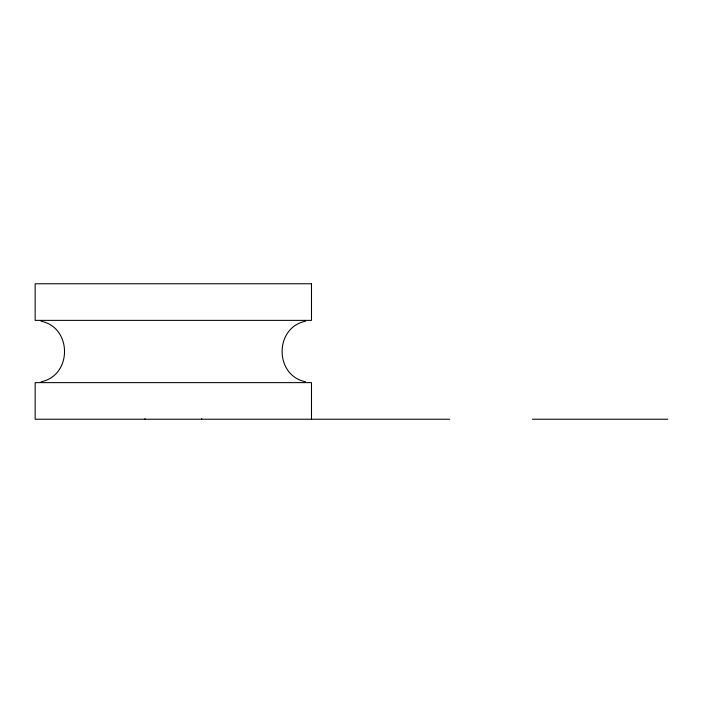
<?xml version="1.0" encoding="UTF-8"?>
<svg xmlns="http://www.w3.org/2000/svg" width="703" height="703" viewBox="0 0 703 703"><rect width="100%" height="100%" fill="white"/><g stroke="black" fill="none" stroke-linecap="round" stroke-linejoin="round"><path stroke-width="1.05" d="M41.029 381.808C72.356 375.534 72.356 327.466 41.029 321.192M305.612 321.192C274.284 327.466 274.284 375.534 305.612 381.808M449.665 419.234L35.15 419.234L35.159 382.625L311.491 382.625L311.491 419.234M532.391 419.234L667.85 419.234M201.673 418.654L201.673 419.234M144.967 418.654L144.967 419.234M311.491 283.766L311.491 320.375L35.15 320.375L35.15 283.766L311.491 283.766"/></g></svg>
